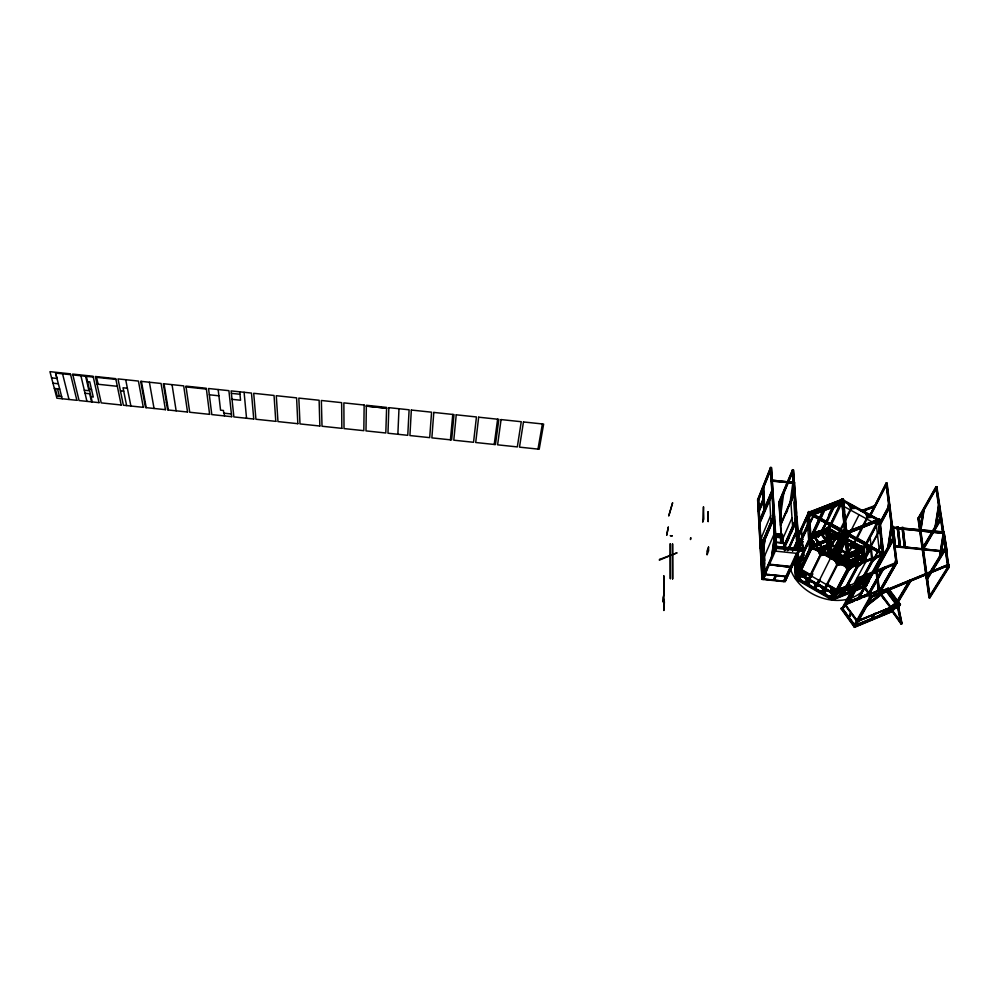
<?xml version="1.0" encoding="UTF-8"?>
<svg xmlns="http://www.w3.org/2000/svg" width="999" height="999" viewBox="0 0 999 999"><rect width="100%" height="100%" fill="white"/><g stroke="black" fill="none" stroke-linecap="round" stroke-linejoin="round"><path stroke-width="1.5" d="M397.864 434.278L398.988 408.728M865.996 560.364L857.579 557.005L867.432 560.551M867.769 560.002L857.929 556.455L866.333 559.827M450.412 439.835L452.772 414.448M494.218 444.468L497.614 419.205M762.025 560.963L761.088 560.077L763.86 540.184L764.984 539.735L762.025 560.963L761.126 560.864L764.085 539.635L764.984 539.735M773.688 517.932L774.188 514.298L773.276 514.21L772.764 517.832L773.688 517.932L774.237 515.097L773.326 514.997M771.515 556.88L774.6 534.952L775.524 535.052L774.65 535.764L771.765 556.318M773.064 552.584L774.712 540.896M772.889 554.957L775.374 537.325M783.716 493.456L782.604 493.918L779.869 513.399L780.781 514.248L783.716 493.456L782.841 493.356L779.919 514.16L780.781 514.248M791.47 499.125L792.994 488.424M793.643 483.841L794.068 480.781L793.169 480.694L790.134 502.085L791.033 502.185M791.283 501.623L794.13 481.543L793.231 481.456L794.068 480.781M795.291 520.204L795.816 516.583M795.541 519.642L795.866 517.37L796.79 517.47M796.565 559.09L797.077 555.556L797.427 560.352L796.615 559.652L797.502 559.752M796.39 566.72L795.629 572.065L796.528 572.152L797.289 566.82L795.179 565.884L797.002 566.783M798.151 555.269L797.464 559.19L797.127 556.356L798.026 556.443M797.115 566.545L797.627 562.999L798.701 562.724M797.364 566.021L797.677 563.798M797.976 574.45L798.301 572.215M810.276 537.562L810.676 534.802L809.752 534.702L809.153 538.848L810.077 538.936M810.239 547.077L810.576 544.78L811.5 544.88M858.091 563.736L849.699 560.314L859.552 563.886M859.39 563.036L851.235 559.702L860.813 563.174M827.759 549.188L828.084 547.002L829.232 546.553L828.346 546.465L827.834 549.962L829.607 550.149M828.458 544.93L828.97 541.421L829.857 541.52M828.72 550.062L829.232 546.553M855.269 561.55L862.799 558.891L855.319 561.188M851.185 560.064L857.816 557.092L842.557 563.149L837.949 562.662M858.653 557.767L852.072 560.389L858.653 557.767L857.754 557.454M863.036 550.924L862.437 554.895L863.323 554.982L863.723 552.347M863.311 550.399L862.524 555.681L863.398 555.769L863.998 551.81M860.364 562.862L862.387 559.065C864.747 559.615 862.087 554.083 864.759 554.92M863.423 558.191L863.76 555.993M863.573 562.262L863.973 559.602L865.284 559.69L863.486 558.753M863.848 561.725L864.247 559.078L865.146 559.165M878.508 531.793L879.345 526.323L880.256 526.423M878.808 531.231L879.432 527.122L880.344 527.222M880.269 546.89L881.118 541.396M880.581 546.341L881.205 542.195L882.129 542.295L881.705 545.054M881.618 544.243L882.042 541.483M882.666 555.257L883.228 551.585L882.304 551.498M892.095 525.449L891.283 526.148L888.161 546.453L888.76 547.102L887.861 547.002L891.183 525.349L892.095 525.449L889.435 542.769M889.073 546.553L892.194 526.236L891.283 526.148M894.942 563.948L895.516 560.277M924.075 509.952L922.889 510.402L919.842 529.832L920.816 530.681L924.075 509.952L923.201 509.865L919.954 530.594L920.816 530.681M920.716 529.92L923.763 510.501L922.889 510.402M935.439 526.086L938.61 506.018L939.397 505.332L938.498 505.244L935.101 526.635L936.001 526.735M936.488 523.676L938.66 509.915M936.562 524.737L939.51 506.106L938.61 506.018M940.421 556.668L939.834 556.018L943.081 535.701L943.868 535.002L942.956 534.902L939.51 556.568L940.421 556.668L943.643 536.451M940.983 554.67L943.755 537.25M947.589 565.659L947.214 567.944L948.138 568.044L948.513 565.746M537.986 449.1L542.395 423.963M879.182 616.77L879.445 615.709L895.878 603.046L896.727 603.259L879.182 616.77L878.658 616.046L896.19 602.534L896.727 603.259M803.995 555.044L803.358 555.506M837.374 564.984L842.132 564.797L842.557 563.149L842.706 563.761C861.425 556.031 843.518 565.571 837.661 564.435L841.633 563.661L841.233 564.285M848.201 561.251L842.444 563.536L840.783 563.249L840.309 558.266M781.58 542.345L778.92 502.047L792.532 469.78L793.431 469.88L799.487 550.736L785.077 581.768L761.962 579.358L757.604 499.8L770.541 467.457L771.428 467.544L776.535 548.339L762.861 579.445L766.633 570.229M757.779 499.937L770.404 468.406L771.303 468.494L758.653 500.024L757.604 499.8M769.542 472.265L758.466 499.887L758.89 507.567M771.265 467.957L770.379 467.869L775.436 548.638L776.36 548.738L771.428 467.544M771.465 480.144L794.517 482.579L771.465 480.144L771.39 481.081L794.567 483.229L771.515 480.794M772.002 490.821L758.865 522.839L759.74 522.927L772.914 490.921L771.802 490.684L758.99 521.915L759.864 522.002L771.54 493.618M760.726 539.198L770.629 515.596M761.063 545.242L773.164 516.595L775.236 549.662M779.12 502.185L792.394 470.729L793.293 470.829L779.982 502.272L778.92 502.047M791.433 474.575L779.782 502.135L780.194 508.279M796.478 513.311L793.431 469.88M773.476 517.445L760.439 548.276L761.325 548.364L774.4 517.544L773.014 517.27M761.5 546.49L761.663 545.379M762.449 544.455L761.263 547.265L760.376 547.165L773.413 516.321L774.325 516.421M764.235 540.247L772.539 520.616M762.487 545.017L761.138 548.189L760.239 548.101L773.613 516.483L774.525 516.57L773.438 516.883M763.673 542.207L772.577 521.178M773.838 527.46L774.962 524.85M764.085 557.267L774.237 533.691M780.569 524.188L794.055 493.044L795.179 493.269L794.105 493.581M780.444 525.099L794.28 493.181M780.644 525.262L794.143 494.13L795.042 494.23M786.363 512.949L787.587 510.114M790.047 504.458L791.895 500.212M793.119 497.377L794.967 493.131M794.455 496.94L794.605 500.674M794.704 500.449L793.83 502.447L795.204 521.053M775.624 546.391L799.5 548.888L775.624 546.391L775.549 547.365L799.55 549.587L775.674 547.09M761.962 579.358L775.611 548.239L770.541 467.457M768.468 564.984L768.643 564.11L792.145 566.57L791.957 567.432L768.443 564.572L791.957 567.432M776.073 548.289L774.862 551.061L797.739 553.458L799.025 550.686M781.618 535.414L780.781 537.325L780.731 536.6L781.568 534.69L782.067 542.644M774.662 533.566L782.404 534.378L781.23 537.05L775.062 536.401M764.959 575.362L763.311 579.095L783.915 581.181L763.536 579.058M765.334 574.962L763.336 579.495L763.298 578.821M781.618 541.396L792.02 517.857M775.174 541.97L784.203 542.919L784.602 550.674M784.115 545.267L795.966 518.693L796.89 518.793M784.153 545.816L796.191 518.856L797.102 518.943L796.016 519.255M796.141 522.165L795.816 521.153L784.64 546.166L784.927 550.299M795.679 522.127L785.301 546.378M784.29 546.141L785.014 546.615L784.128 546.528L796.053 519.817L796.965 519.917L795.092 524.1M786.962 542.27L789.46 536.688M791.033 533.566L793.843 526.898M787.349 550.636L796.328 530.781L797.002 530.993L795.554 534.415M787.799 550.287L796.54 530.944L795.816 521.153M787.811 550.474L797.015 531.181M788.086 550.524L796.415 532.105C796.59 534.09 798.688 553.096 796.565 531.131M790.409 545.566L791.695 542.732M807.766 513.061L842.844 532.517L807.766 513.061L808.753 511.463L843.631 531.293L809.927 512.612M798.014 535.264L808.428 512.699L811.25 547.44M797.714 537.2L808.99 512.475M797.527 538.386L809.115 512.986L842.394 500.349L878.895 520.329L882.666 552.335M797.689 538.661L808.978 513.948L808.066 513.848L797.427 537.187L798.376 537.15M808.303 513.998L809.078 514.123M792.557 550.724L797.065 540.846M792.594 551.298L797.751 539.735M793.218 550.299L797.602 540.709L798.538 540.796L796.702 516.333M799.312 542.532L808.728 522.077L809.652 522.165L799.575 543.993M798.725 544.455L808.778 522.639L809.702 522.727M799.849 542.195L801.772 538.036L801.161 530.069M798.413 547.202L814.597 513.236M814.222 513.049L815.147 511.026M798.825 546.603L801.223 541.396M798.875 547.265L802.472 539.472M809.415 524.2L814.572 513.024L834.14 505.581L821.977 530.756L813.623 533.99L824.812 510.239L833.341 506.98M814.784 512.824L815.721 510.814M809.789 524.063L814.822 513.149M783.678 581.218L796.515 553.321M785.801 577.097L783.703 581.618L785.714 577.684M797.951 552.647L797.714 552.235M784.315 580.731L785.251 581.393L799.262 550.561L798.338 550.461M795.891 560.564L796.815 561.213L798.164 558.329L797.277 558.229L795.928 561.113L797.227 557.667L802.147 558.041M797.402 557.205L802.085 557.292M797.627 557.567L801.972 558.416M798.351 558.041L798.563 557.392L801.248 558.916M796.078 568.756L810.876 537.237L809.952 537.15L795.354 568.281L796.253 568.381M811.975 533.766L812.337 534.278L823.501 509.19M796.116 569.318L810.926 537.812L810.002 537.712L795.391 568.856L796.29 568.943M798.338 565.247L803.233 554.845M824.637 509.428L813.074 533.99L812.711 533.491M798.376 565.646L803.283 555.207M812.562 536.101L811.188 539.023L813.124 535.889M812.649 535.751L810.189 536.388M797.976 567.832L799.05 567.544L797.152 567.107L798.875 567.919L798.676 565.222M800.973 561.475L802.784 557.617M803.508 556.393L798.064 567.932L797.627 562.999M813.386 535.476L819.967 532.929M798.276 566.296L799.212 566.121L798.401 566.033L797.527 554.245M812.699 536.788L814.422 535.389L813.923 534.702C816.745 533.079 814.16 537.012 812.437 537.325L811.95 536.65M798.376 573.301L798.376 570.404M805.294 572.477L798.276 575.249L797.277 573.838L803.071 571.241M798.9 570.429L800.299 567.469L800.024 563.773M810.439 546.053L843.131 533.016L843.98 534.827L811.475 547.489L810.439 546.053L843.131 533.016M796.178 576.773L798.588 577.434L798.189 578.046L796.178 576.773L797.702 573.526L798.613 573.626M797.889 573.151L798.788 573.251L798.863 575.149L799.437 574.163L797.889 573.151L810.676 546.141L811.613 546.241M796.215 577.335L797.702 573.526M799.425 571.903L803.92 562.449M809.59 511.925L842.307 499.5L879.757 519.992L883.828 554.408L849.175 568.244L810.951 546.778L808.166 512.462L809.115 512.986L811.85 546.428L796.765 578.171L795.891 578.521L794.592 560.726L799.25 561.213M796.74 578.483C794.292 577.922 797.177 577.697 807.929 574.05M798.276 575.249L805.481 572.102M811.475 547.489L844.18 534.428M818.343 533.066L814.197 536.438L814.684 537.112L818.83 533.741L818.343 533.066L817.794 534.078L819.18 534.715L817.482 533.016L817.981 533.703M797.077 576.86L797.314 578.384L812.287 547.177M797.726 577.784L799.262 574.537M799.437 574.163L811.65 548.526M799.587 574.725L835.414 595.079L849.987 568.231M819.342 533.616L818.119 536.95L817.619 536.276L819.655 531.868L828.683 544.18L828.558 545.729L829.969 545.167M798.189 578.046L799.949 574.575M818.119 536.95L819.867 533.279L819.38 532.604M828.695 515.047L831.305 509.577M818.668 536.738L820.416 533.066M820.691 532.642L827.921 529.857M821.665 530.544L823.226 527.272M828.408 516.271L833.628 505.344M821.89 530.594L833.641 505.993M815.409 544.979L817.719 541.408M833.853 505.032L834.365 505.719L820.404 534.902L819.904 534.228M834.552 505.307L835.002 502.609M822.177 531.206L822.489 532.267L819.729 534.502L819.242 533.828L821.253 533.116M834.365 505.719L833.728 507.055L840.384 504.52L876.71 524.45M816.308 544.393L818.094 541.92M820.953 534.69L834.927 505.494M835.114 505.094L835.564 502.397M798.476 574.575L802.709 576.51M802.934 576.273L802.534 576.885M844.542 530.944L841.608 499.001L843.418 499.188L846.578 530.731L844.542 530.944L846.852 530.606L849.55 534.203M810.339 511.975L842.507 499.1L845.454 531.043M817.919 550.761L819.168 548.201L819.667 548.888L818.418 551.448L818.805 550.836M828.733 531.143L827.759 533.166L826.123 532.38L826.623 533.041L828.034 530.119M811.3 535.089L828.87 528.309L842.307 499.5M818.481 550.549L819.53 548.364L818.98 551.236M826.623 533.041L828.583 529.92L825.349 531.156L825.037 530.107M844.417 511.613L843.418 499.188M829.47 528.646L843.206 500.499M807.929 581.755C809.365 583.241 812.612 579.62 810.913 581.655L805.706 578.683C806.618 576.223 805.107 580.906 807.317 581.406M829.794 528.821L839.622 534.765M821.166 547.427L815.209 549.438M821.153 548.513L819.667 550.661L821.066 547.764L821.565 548.451L820.167 551.348L822.127 548.239M821.902 547.14L829.42 543.893L820.379 531.593L825.611 539.348M821.665 548.114L816.295 549.9M822.402 547.827L829.307 545.129M818.98 548.588L823.9 546.353L824.4 547.04L822.614 550.699L822.115 550.012M806.255 583.591L821.503 552.347L806.031 583.841L806.43 583.216M829.757 530.569L832.292 531.493M832.479 531.293L832.105 531.868M807.841 582.13L812.911 573.888M809.302 579.42L816.595 583.566M827.996 543.881L828.745 545.342M828.72 544.393L827.547 546.79L828.433 546.878M828.546 545.404L827.597 547.34L828.483 547.427M829.07 544.992L827.647 547.889L828.533 547.976M829.42 543.893L817.482 548.863M837.774 535.027L835.214 533.603C836.101 531.193 834.652 535.776 836.762 536.288M835.002 546.69L831.193 544.08L835.189 546.316M832.192 544.318L831.618 545.292L838.735 534.278L852.459 506.381M837.562 534.415L829.869 529.657L837.961 534.64M837.936 533.841L836.4 536.201M836.625 538.274L835.651 538.523L837.849 534.278M838.261 533.454L852.234 505.444M813.985 582.929L815.409 586.026M836.25 538.861L837.462 536.413M837.624 536.276L839.435 538.436M819.979 580.781L814.734 588.998L814.098 588.174M816.383 583.816L818.843 580.019M829.62 556.893L842.519 531.393M841.533 533.778L843.743 530.282L846.653 531.006M842.794 530.968L847.689 531.068M829.757 558.541L841.895 534.265M816.108 584.615L816.508 584.003L814.697 587.462L815.309 587.812L816.732 584.964M817.02 584.652L819.655 580.481M819.305 580.519L830.981 557.167M833.016 552.922L840.434 538.099M830.943 557.879L842.419 534.977L843.506 535.464L832.017 558.366M820.341 579.745L819.267 581.893L818.456 581.43M844.617 531.83L846.478 532.03L844.617 531.83L843.818 533.054L844.804 534.652L846.665 534.84L847.539 533.454M831.455 558.578L845.154 531.406M832.467 557.929L843.306 536.338M832.517 558.491L846.078 531.505M840.509 558.678L832.941 558.166L833.016 557.217M843.356 537.637L844.005 538.486M844.804 534.652L846.74 534.677M847.252 536.962L844.143 536.638L844.267 535.476L841.658 532.629L843.805 536.176L847.989 536.625L849.35 534.602M844.979 535.389L847.027 535.177L850.112 568.344L848.238 568.144L844.979 535.389L847.027 535.177M847.464 530.494L849.774 533.853L847.464 530.494L843.293 530.057L841.458 533.029M833.915 558.241L844.717 536.126L833.865 557.679L838.96 549.712M879.432 518.906L847.377 531.693L879.432 518.906L880.494 520.292L848.426 533.104L880.494 520.292M835.039 556.455L844.567 537.562M845.928 534.865L847.851 531.955M837.062 552.847L838.523 549.949M842.244 542.957L844.967 537.574M845.903 535.476L849.375 567.857M834.914 557.579L837.637 552.185M834.14 559.677L845.691 536.8M846.453 535.576L847.814 532.879L847.289 532.167M834.989 559.215L844.517 540.359M835.039 559.777L845.941 538.236M834.702 560.539L844.929 540.322M845.104 535.976L847.177 536.201L848.725 533.603L884.215 553.783M835.251 560.314L845.616 539.935M848.725 533.603L846.727 531.755M846.702 538.698L864.247 547.964L865.584 560.177M822.127 587.562L823.538 590.646M847.052 538.411L859.053 514.76M835.701 561.213L849.075 535.027M848.301 540.871L848.875 539.91L848.301 540.871L847.452 540.397L848.675 540.284M824.337 588.823L826.91 584.74M838.236 562.337L840.446 558.004L840.921 563.873L840.783 563.249M838.96 561.376L840.346 558.666M838.511 562.762L838.91 562.137L822.839 593.431L825.349 588.923M825.561 588.673L833.678 593.294M839.048 562.425L841.258 558.079L832.192 557.13M839.085 562.812L841.17 558.753L832.067 557.405L841.121 558.354M851.335 542.07L852.671 545.142M827.384 590.559L824.15 591.008M846.165 554.233L846.74 553.259L846.165 554.233L847.726 555.094L847.302 554.37M847.027 553.409L854.083 542.32L868.293 515.047M846.977 554.195L840.871 550.299M846.278 556.368L847.564 557.217L844.754 559.452L843.743 558.079L846.553 555.844M853.508 543.281L846.515 538.911L846.89 538.324M846.777 557.055L844.255 558.766M855.069 546.565L853.908 544.542L852.135 547.702L851.523 547.365L853.795 543.131L852.946 544.605L852.372 542.345M852.135 547.702L854.02 544.055M854.307 543.731L862.274 548.151M854.694 543.144L868.918 515.384M846.827 558.628L847.826 556.705M848.85 555.244L865.184 556.555L879.719 529.532M869.942 515.022L870.803 515.109L886.937 484.053L886.038 483.953L869.767 515.584L886.188 483.004L887.075 483.104L897.015 562.774L880.431 591.733M848.75 556.618L849.125 555.606L865.271 557.305M887.075 483.104L870.554 514.96L869.692 514.872M834.627 593.831L834.515 595.104L830.594 592.382M856.493 544.942L853.283 545.479M856.667 544.73L856.293 545.317L851.136 542.457L851.71 541.483L855.381 544.018M847.564 564.822L846.665 564.722L847.789 562.562M849.2 561.013L848.501 560.539M848.513 563.036L847.077 566.47L848.688 562.649M832.429 596.353L833.815 593.856M847.589 567.32L848.725 565.159M833.091 595.242L832.691 595.866L831.093 593.156M862.387 583.466L866.408 585.876L832.729 599.55L832.017 598.189L848.238 567.37L833.89 594.63L834.502 594.979M834.09 594.38L832.017 598.189M832.204 598.726C837.062 599.662 828.97 599.974 831.805 594.255M835.351 589.373C837.774 600.536 831.543 595.379 833.391 587.699M848.238 568.144L845.179 534.989M859.44 547.065L859.814 546.478M850.286 567.17L882.841 553.858L849.075 567.332L832.642 598.538L832.342 596.678M834.952 594.929L833.466 597.752L834.115 598.413L833.029 597.926M833.116 598.813L832.729 599.55L795.891 578.521L807.429 573.351M835.276 594.505L833.591 597.689L833.516 596.803M833.69 595.004L835.464 594.13L838.261 588.811M846.653 572.827L849.45 567.494M833.541 598.638L849.412 568.456L848.875 567.732L810.726 546.728L797.926 573.726L798.238 571.416L799.15 571.515M856.23 555.619L861.001 546.54L862.249 558.016M834.115 598.413L835.788 595.217L797.751 574.1M856.293 556.281L861.063 546.94M860.851 547.777L856.905 556.068L860.913 548.451M851.872 566.845L854.507 561.85M838.273 593.581L837.949 592.494L838.273 593.581L835.763 594.592M852.659 566.545L854.982 562.025M863.898 549.15L863.011 549.05C863.561 552.897 865.384 552.759 860.876 551.598L862.399 548.713M860.876 551.598L862.312 549.013L861.65 550.137M861.987 550.973L863.011 549.05M878.059 520.392L863.648 547.627L864.622 547.365L864.247 547.964L878.895 520.329M863.448 550.661L862.424 552.584L861.538 552.497L863.074 549.6L863.96 549.7M863.298 549.525L864.098 556.843M864.385 547.327L837.249 557.742M829.62 533.891L862.125 551.985L862.249 555.357M864.31 548.513L878.745 521.291M855.344 566.283L856.493 564.123M842.919 590.484L836.925 592.619M841.995 594.867L840.921 594.38L842.806 590.809L843.331 591.533M842.744 591.77L840.921 594.38M840.534 561.426L863.673 551.96L837.849 562.187M843.668 590.184L850.349 587.474M842.07 593.906L857.916 564.123L858.453 564.847L842.145 595.441L841.633 594.717M879.52 523.264L888.76 505.881L889.659 505.981L887.524 509.989M880.294 522.477L889.048 506.031L889.947 506.118L888.835 506.431M842.194 594.492L857.779 565.222M879.644 524.35L888.898 506.98L889.797 507.08L879.819 525.786M879.682 524.7L886.101 512.662M879.757 525.237L888.311 509.203M842.706 595.204L859.028 564.622L858.491 563.886M860.301 562.487L862.324 558.703L863.198 558.691L861.912 546.89L846.303 538.486M861.15 562.512L863.898 557.305L864.797 557.405M861.2 562.887L863.96 557.867L864.847 557.954M864.172 557.579L864.597 556.88L865.072 561.313M851.136 567.17L854.12 561.713L851.473 566.645M869.692 547.215L864.859 556.243L865.359 560.352M864.984 556.93L870.454 546.603M870.891 545.891L856.93 546.803L870.891 545.891L870.966 546.565M848.139 588.661L850.012 589.909L848.139 588.661L848.925 588.336M861.962 560.926L862.911 561.575L879.782 530.107M864.098 559.378L863.198 559.278L864.385 559.59M864.659 559.39L870.466 548.563M863.049 560.651L863.998 561.301L870.541 549.125M851.585 567.382L854.282 562.362M850.299 588.523L848.725 590.634L849.774 588.673L850.574 589.685L853.433 587.437L853.121 586.351L853.633 587.062M851.098 587.175L857.966 584.103L836.725 592.981M851.623 587.887L850.012 585.027M854.045 583.603L866.583 560.352M908.328 582.167L891.258 610.801L891.795 611.525L910.251 580.407L910.813 581.143L892.681 611.425L854.457 627.335L840.996 608.578L844.08 607.03M846.977 587.075L850.536 591.97L849.6 592.632L846.927 588.96M857.754 579.258L858.74 578.546L871.503 596.565L870.728 596.89L857.429 578.121L895.978 562.599L896.528 563.324L879.957 592.27M845.067 604.395L857.741 621.203L899.137 604.008L894.954 606.018M844.942 604.932L842.544 609.365L843.218 609.09M844.417 606.868L845.616 604.657M856.892 586.201L855.556 585.651L856.268 586.001M846.94 603.758L861.613 576.748L862.162 577.472L847.464 604.482M847.502 603.521L855.581 588.661M857.055 585.963L862.199 576.51L862.736 577.247M861.038 579.333L849.075 602.172L868.743 594.143L882.342 569.905L871.927 573.938M861.962 577.647L872.214 573.988L861.75 578.034L872.002 574.375L863.173 577.459M848.763 602.897L873.138 558.041L873.688 558.766L856.955 589.422L856.43 588.711M863.536 576.485L873.713 557.817L874.25 558.541L865.521 574.537M874.175 558.079L881.493 544.655L882.417 544.742M893.118 527.297L944.055 532.242L947.189 551.535L946.19 551.723L943.243 532.155L944.23 531.967L891.583 527.147L891.67 527.897L943.93 533.391L891.67 527.897M857.504 589.198L864.06 577.197M874.974 557.305L881.568 545.229M892.107 526.773L893.243 526.473L895.466 546.403L893.243 526.473M861.038 584.065L858.928 585.938M863.211 582.554L863.735 583.266L863.211 582.554L866.483 581.231M865.833 581.206L859.927 583.304M866.782 581.743L859.227 584.515M867.544 580.519L867.457 577.497M881.318 555.819L858.216 597.689L858.84 598.189L883.491 553.771M897.227 526.898L899.487 546.815L897.227 526.898L898.138 526.985L900.411 546.915L898.138 526.985M858.478 598.051L881.892 555.594M859.028 598.114L870.479 576.535M865.309 584.827L866.383 585.314L883.553 554.358L882.629 554.258L883.178 554.982M866.982 584.89L866.233 586.113L862.187 583.841M868.968 581.318L865.109 578.658M876.885 578.321L875.861 569.343L893.056 538.311M879.083 564.56L876.897 568.506L876.011 568.406L892.769 538.136L893.68 538.236L885.651 552.709M880.544 561.925L884.19 555.344M879.145 590.397L876.747 569.43L892.294 541.433M902.109 527.41L904.42 547.34L902.109 527.41L903.034 527.509L905.344 547.44L903.034 527.509M947.189 551.535L946.777 552.197L894.005 546.653L893.905 545.891L946.665 551.436M894.005 546.653L894.13 545.504M894.542 546.303L892.332 526.373M868.193 594.018L882.629 568.281L883.178 569.005L868.718 594.742M882.067 569.542L868.381 594.005L881.555 570.529M869.517 592.444L883.203 568.044L883.753 568.768L869.28 594.505M871.153 596.116L853.933 626.598L854.894 625.923M863.873 609.777L855.244 625.099L887.886 612.025L855.456 625.524M868.131 603.408L883.815 591.233L884.365 591.97L867.469 605.094L866.932 604.345L867.169 605.631L885.189 591.633L884.639 590.896L869.03 603.021M868.468 601.673L871.528 596.266L872.077 597.015L855.231 626.735L842.469 608.628L841.707 608.928M855.644 624.587L860.176 616.583M861.687 613.91L869.23 600.574M854.457 627.335L871.715 596.865L948.963 565.209L948.401 564.497L870.316 596.328L853.745 625.686L854.495 625.374M917.981 518.369L935.988 486.675L936.887 486.763L949.05 567.32L929.882 597.764L928.983 597.677L917.981 518.369L919.142 518.618L936.737 487.712L935.838 487.612L918.281 518.518M936.887 486.763L918.855 518.469L919.917 526.148M877.946 590.946L890.534 607.941M870.803 593.868L878.583 590.347L891.183 607.342L888.298 612.187L856.168 625.049M878.87 591.783L895.179 563.211L895.728 563.936M879.47 591.058L895.778 562.474L896.715 562.574L879.407 592.494M879.432 591.558L896.078 562.674L886.188 483.004M896.303 602.859L887 590.384L896.415 603.783L879.982 616.445L879.445 615.709M886.063 591.046L898.138 607.267L899.674 604.732L887.549 588.473L888.286 588.174L900.411 604.42L898.875 606.967L887.886 611.538M873.476 614.522C865.371 628.883 881.705 603.009 871.852 618.206M922.389 548.164L940.371 517.682L941.27 517.782M922.539 549.263L940.534 518.793L941.445 518.893L923.413 549.35M927.035 577.31L923.126 549.175L940.571 519.667M889.972 607.679L887.636 612.462L890.633 607.392L857.504 621.64M887.624 611.975L889.784 608.329M890.246 607.554L857.467 620.816M893.955 606.98L891.595 610.938L892.132 611.65L910.464 580.981L909.914 580.244L910.239 581.368M895.529 604.345L908.903 581.942M892.169 611.376L901.086 624.075L901.822 623.763L897.851 602.797L896.79 603.621L900.711 622.926L902.035 623.388L901.086 624.075M897.601 606.555L895.179 607.292M897.951 606.368L899.05 604.557M926.348 578.696L945.216 547.939L946.14 548.026L944.979 548.326M927.459 578.421L943.493 552.335M944.38 551.598L927.547 578.983L926.647 578.896L945.066 548.901L945.978 549M884.427 553.396L883.441 555.032L847.726 535.227L883.615 554.807L881.667 538.349M869.167 580.943L868.206 582.542L864.147 580.257M870.941 596.503L948.401 564.497M857.429 578.121L871.49 597.252L948.963 565.209M928.983 597.677L948.126 567.232L935.988 486.675M948.713 567.132L930.032 596.828L929.132 596.728L947.789 567.032L949.05 567.32M857.554 557.33L857.929 556.455M876.96 518.981L877.559 521.328L877.934 520.729M858.466 549.15L858.091 549.737L862.649 549.512M860.501 546.853L860.976 547.927M829.595 596.44L829.207 597.065L832.654 596.99L833.316 595.854L828.333 596.565L832.929 596.465M832.354 593.031L832.966 595.342M848.476 568.356L883.615 554.807M876.073 518.506L877.259 521.89M823.288 590.983L823.688 590.359L818.743 591.096L823.426 590.884L819.605 591.583L820.004 590.971M827.16 584.977L827.559 584.353L836.638 589.51L836.051 590.509L826.96 585.352L827.359 584.727L836.438 589.885M824.824 589.86L823.638 591.858L825.461 594.917L824.038 591.233M825.162 589.298L828.333 584.34M848.588 552.672L854.882 542.757M871.965 516.246L868.031 517.095M855.818 544.255L853.558 544.942M837.874 562.4L838.286 561.775L822.227 593.081L823.438 592.557M849.912 544.393L849.537 544.979L852.934 544.792M823.201 587.812L823.813 590.134M834.677 559.752L836.737 564.635M865.146 512.512L867.12 517.32M818.568 585.177L816.283 585.839M819.63 585.302L819.043 586.288L816.021 586.363L816.683 585.227M841.595 551.186L841.982 550.599L839.747 554.832L840.134 554.233M866.021 512.999L867.407 516.758M819.442 585.664L819.043 586.288L813.798 583.304L814.385 582.317L815.808 585.402M841.795 550.973L841.408 551.573L836.25 548.688M815.072 583.179L815.671 585.489L816.071 584.877M833.228 557.854L840.833 546.091M847.664 535.901L848.451 534.677L835.476 560.277L864.347 548.813L835.201 560.639M813.91 588.536L819.168 580.319M834.227 557.929L836.762 554.008M849.849 533.691L847.989 536.625L847.177 536.201M817.831 583.391L820.279 579.595M815.309 587.812L815.097 586.85M843.668 544.18L845.316 541.633M808.616 580.344L811.488 575.973M831.992 544.53L838.923 533.903M808.591 580.606L807.667 582.067L810.102 586.163L808.066 581.455M842.357 532.954L843.83 530.894M821.028 554.944L820.629 555.569L825.711 554.72L820.903 555.007L823.651 554.27M803.833 581.743L803.433 582.355L806.805 582.255M834.053 535.564L833.678 536.151L835.901 536.013M808.079 579.57L810.676 575.511M831.006 544.455L835.052 538.174M807.055 581.73L807.716 580.794L806.106 578.071M837.674 534.827L832.829 535.676L836.188 534.915M821.715 553.321L822.127 552.697L806.643 584.178L806.655 582.979M797.314 578.384L798.301 576.56L800.137 579.632L799.724 580.244L797.901 577.172M802.247 575.874L799.125 576.061M830.419 533.541L830.044 534.128L828.283 531.093M813.773 548.001L811.425 548.726L811.837 548.114M814.66 548.501L811.163 549.288L811.575 548.663M844.892 537.212L828.87 528.309L829.257 527.734L829.282 529.02L812.499 534.94M796.977 568.843L803.458 555.294C802.022 553.683 803.696 556.83 803.358 554.57L801.46 529.77M802.884 539.273L801.91 539.298L803.358 554.57M814.397 548.876L813.985 542.032L811.026 541.121M813.885 542.657L814.185 549.612M813.985 542.032L813.785 542.944L810.851 542.045M808.815 514.697L811.663 512.35M834.103 507.217L837.312 504.582M838.111 504.283L833.828 507.779L833.316 507.105M817.045 534.453L814.972 536.138L815.459 536.813L818.581 534.278M829.57 525.961L825.399 529.345L824.899 528.671M826.173 529.045L829.307 526.498L828.808 525.824M825.873 530.594L822.764 533.116L823.251 533.791L826.373 531.268M827.147 530.968L824.025 533.491L823.538 532.817M845.541 559.14L847.289 557.742M848.888 556.356L851.697 554.12M858.715 564.672L860.951 562.912L861.488 563.636L858.141 566.283M859.54 564.348L861.762 562.587L862.299 563.311L857.841 566.833M874.724 558.279L876.96 556.518L877.497 557.242L873.039 560.764L872.227 559.715M834.265 595.367L836.175 593.868M836.837 594.155L835.052 595.566L834.54 594.842M834.777 596.091L837.637 593.831L836.325 593.443M843.431 592.17L845.216 590.771L844.692 590.047M844.105 591.945L846.003 590.446L845.691 589.36M843.256 593.344L838.96 596.728L838.436 596.016L842.744 592.632L845.092 594.243L843.031 592.919M850.861 589.16L852.646 587.749L852.122 587.037M856.505 587.462L853.271 589.997L853.783 590.709L858.091 587.325L857.579 586.625M858.253 586.163L860.052 584.752L859.527 584.053M855.656 589.547L857.816 587.849M865.983 583.616L862.749 586.151L863.261 586.863L865.421 585.177M897.851 602.797L896.79 603.621L897.539 603.321L902.035 623.388M857.217 621.253L887.374 608.753M889.672 608.878L900.411 604.42M889.46 609.24L900.186 604.782L888.998 589.797M889.909 609.477L892.544 608.379M891.008 609.29L888.373 610.389L888.91 611.113M893.643 608.191L896.278 607.105M888.386 611.051L899.088 606.605L898.688 606.068M854.133 626.236L891.82 610.576L901.298 623.713L897.102 603.109M858.116 624.862L872.065 619.055M874.862 617.894L880.444 615.571M883.228 614.41L892.157 610.701L901.822 623.763M850.211 601.248L858.578 597.827M858.765 597.752L868.481 593.781M868.943 593.768L849.013 601.448L859.04 597.814M878.583 590.347L844.904 604.108L857.354 621.378M846.49 603.808L867.944 595.042M845.579 604.333L878.471 590.884L873.938 593.081M849.625 603.021L853.92 601.261M856.78 600.099L861.063 598.339M863.923 597.177L868.218 595.416M879.644 591.708L888.286 588.174M879.432 592.07L886.013 589.385M840.996 608.578L843.88 607.392M887 590.384L886.275 590.684L898.351 606.905M842.944 608.716L841.52 609.29L857.966 578.858L896.528 563.324M886.662 591.208L887.399 590.909M881.543 593.543L886.8 591.383L881.33 593.906M868.68 593.418L859.227 597.739M862.174 582.692L866.682 580.856M849.337 588.174L852.921 586.725M835.776 594.005L858.491 584.815L856.78 582.492M835.576 594.38L856.955 585.726M857.467 585.514L868.543 581.493L867.582 580.819M848.651 589.373L853.433 587.437M856.068 586.363L856.867 586.051M857.267 585.889L860.838 584.44L860.314 583.728M863.735 583.266L867.432 581.768M867.806 581.955L867.781 580.456L868.68 580.544L867.294 581.243L868.156 582.105L867.082 581.618M834.265 597.714L865.658 584.977M836.925 596.915L841.208 595.179M844.055 594.018L864.035 585.913M834.327 598.613L866.608 585.501L858.528 580.943M857.217 578.521L896.79 563.161L886.862 483.516L885.976 483.416L896.303 563.711L859.19 578.671M882.342 569.905L872.139 573.551M858.153 580.956L857.379 581.268L860.476 581.58L857.666 580.719L859.902 580.794L859.128 581.106M839.01 589.447L845.916 586.663L846.44 587.375L838.149 590.734L837.624 590.009M869.58 577.11L861.4 580.407L861.925 581.118L868.743 578.371M859.352 581.455L836.912 590.521L801.198 570.229L801.61 569.617L810.589 574.712L810.002 575.711L801.023 570.604M862.012 580.382L869.979 577.172M863.198 587.687L832.304 600.137L795.554 579.045L794.292 560.664M849.649 560.676L850.474 560.002L860.326 563.573M844.542 565.471L853.783 561.788L844.43 565.859M844.779 566.058L854.682 562.112L846.091 565.884M797.277 573.838L801.485 572.177M837.062 558.116L847.127 554.145M849.899 553.046L860.064 549.025M803.571 571.952L797.776 574.537L804.794 571.765M836.313 559.003L865.097 547.627M836.126 559.378L844.754 555.968M856.268 551.423L860.576 549.712M801.335 574.862L805.531 573.201M836.837 560.801L845.441 557.405M848.313 556.268L861.213 551.161M802.559 574.675L805.356 573.576M836.65 561.176L845.254 557.779M850.986 555.506L861.013 551.535M837.349 561.5L845.029 558.453M848.813 556.955L861.725 551.848M796.066 578.146L796.94 577.809L832.841 598.289L832.916 599.188L796.066 578.146L794.742 559.727M800.261 576.485L807.254 573.713M848.626 557.33L852.921 555.631M796.565 578.858L809.153 573.863M821.153 550.387L828.271 547.602M820.978 550.761L828.084 547.976M820.241 551.623L828.346 548.451M821.403 551.473L828.171 548.826L830.881 550.349M810.951 546.778L811.85 546.428M819.43 543.468L829.32 539.622M832.155 538.523L843.656 533.728L810.763 547.165L848.963 568.631M852.247 530.706L847.901 532.392L879.969 519.592L881.305 535.352M855.144 529.57L865.271 525.636M868.168 524.5L872.514 522.814M876.86 521.128L879.757 519.992M811.663 546.815L810.763 547.165L808.353 512.05L843.231 531.905L837.836 528.908M843.506 535.776L848.288 536.251M848.713 533.741L849.475 533.441M843.306 536.176L844.068 535.876L844.143 536.638M817.494 549.737L830.157 544.792M819.48 549.275L824.212 547.427L823.713 546.74M812.337 533.628L819.505 530.806M810.801 534.415L821.765 530.194L822.352 530.831M823.763 529.42L827.834 527.847L828.321 528.521L841.645 500.961L841.121 500.287M812.337 534.278L822.264 530.444C822.214 529.957 822.764 535.139 817.794 534.078L817.307 533.404L819.929 532.392M822.14 530.706L811.55 534.79L822.701 511.038L814.123 514.31M828.508 528.146L823.076 530.232L822.589 529.557M810.664 536.525L828.758 529.532M819.38 533.528L821.44 532.729M813.835 536.575L825.386 532.105M812.212 537.512L819.43 534.715M822.314 533.603L825.199 532.479M800.174 542.719L802.984 541.633M810.027 538.911L826.91 532.38M799.999 543.106L802.809 542.007M811.25 538.748L826.722 532.767M812 538.124L824.999 533.141M810.376 512.837L842.194 500.749M840.659 502.984L808.591 515.184L808.079 514.497M808.403 515.584L840.471 503.384L839.959 502.709M813.96 514.373L833.503 506.93M808.578 516.62L813.985 514.572M809.115 512.986L842.407 500.362M860.688 510.901L874.4 505.781L874.475 506.493L862.137 511.088M861.65 510.976L874.475 506.493M863.111 511.163L874.187 507.042L874.113 506.331M803.109 554.882L803.795 554.72M851.61 508.091L855.107 507.817M851.335 508.666L855.981 508.304M867.744 517.657L872.464 517.332M869.704 546.378L856.992 547.477L869.417 546.665M870.279 546.615L871.116 546.291L870.266 546.341L871.64 558.816M837.624 536.088L839.485 535.976M837.362 536.625L840.334 536.451M852.072 543.756L848.688 544.505L853.208 544.255M860.089 550.149L862.362 550.037M807.467 581.106L802.572 581.868L807.204 581.643M808.328 581.143L811.313 581.043M808.191 581.231L810.052 581.168M824.425 590.484L827.771 589.934L827.197 590.933L821.94 587.936L822.527 586.95L823.938 590.034M765.034 574.063L769.892 574.575M772.677 574.862L780.331 575.661M786.325 576.373L787.237 576.473M783.878 580.581L785.214 580.819M834.065 595.167L835.888 595.354M89.298 389.21L91.508 389.448M84.303 390.209L88.961 390.709L85.614 376.273M54.346 388.461L59.69 389.036M85.027 393.269L89.673 393.756L91.546 401.86M166.408 402.547L167.133 402.622M793.256 470.292L792.357 470.192L798.376 551.036L799.312 551.136L798.738 543.568M91.021 396.703L93.257 397.078L89.773 381.855L87.537 381.618M231.393 413.961L223.751 413.149L223.451 410.477L220.567 410.177L218.157 389.535M61.613 396.503L57.218 396.041L55.27 388.561M886.438 485.002L885.551 484.902L887.087 485.314L886.2 485.214M763.411 488.149L762.537 488.049L763.81 510.152L764.697 510.239M771.84 491.233L772.739 491.333M889.41 503.908L888.511 503.808L887.961 507.392L888.86 507.492M772.776 491.87L771.877 491.783L759.053 522.989L759.927 523.076L772.851 493.169L771.478 492.744M841.408 499.413L843.218 499.6M782.604 493.918L783.478 494.006M940.446 518.244L941.595 517.944L940.683 517.844L922.239 549.088L923.126 549.175M808.016 513.299L808.94 513.386M878.858 522.889L877.946 522.802L878.995 523.414M809.39 518.968L808.478 518.868L807.679 524.35L808.903 524.45M809.452 519.767L808.541 519.667L807.941 523.788L808.865 523.876M943.081 535.701L943.993 535.801M796.103 521.603L796.365 531.343L796.777 530.831M808.641 525.012L807.729 524.912L809.952 525.949L809.04 525.849M808.978 525.049L809.889 525.149L807.991 524.35M881.081 533.416L878.571 532.355M759.015 522.452L759.889 522.539M893.306 540.309L892.394 540.209L894.093 541.52M893.069 540.621L893.993 540.721M892.994 540.859L892.082 540.771L893.168 541.433M848.064 536.463L843.88 536.026L841.508 532.817M945.803 547.852L944.892 547.752L926.498 577.772L927.384 577.859M810.614 533.99L809.689 533.891L808.89 539.41L810.127 539.51M893.905 545.891L945.104 551.273M894.23 546.266L947.015 551.81L944.055 532.242M774.5 533.953L782.229 534.765L782.791 543.119M774.712 534.29L782.454 535.114L781.28 537.774L775.099 537.125M797.664 536.675L798.551 536.763M774.55 534.677L782.279 535.489M774.65 535.764L781.393 536.663M810.201 540.172L811.126 540.259L809.202 539.41M829.045 542.207L829.932 542.295M775.274 536.75L781.443 537.387M797.564 540.134L798.488 540.222M939.834 556.018L940.746 556.118M798.101 541.733L797.177 541.633L797.702 542.057M828.246 544.805L827.359 544.717L829.445 546.69M797.851 542.295L796.927 542.195L797.764 542.869M828.308 545.579L827.434 545.491L828.87 545.991M811.438 544.068L810.501 543.968L809.977 547.639L810.901 547.739M830.269 546.003L831.156 546.091L830.594 545.691M828.558 546.041L829.445 546.128M830.331 546.778L831.23 546.878L830.331 546.228M882.404 552.31L883.328 552.41M763.86 540.184L764.759 540.272L761.975 560.164L761.088 560.077M863.211 550.911L864.098 550.998L863.486 550.586M863.198 551.123L862.312 551.023L864.185 551.785L862.599 550.499M774.974 542.432L784.227 543.306L783.566 543.718L784.165 549.25M868.543 552.16L867.644 552.072L866.745 543.918M868.343 552.547L867.444 552.447L866.545 544.305M828.646 549.275L829.532 549.375M848.538 554.17L857.492 555.107L858.291 562.737M798.651 549.313L803.134 549.775M948.388 564.922L947.464 564.835L946.877 568.493L947.801 568.593M798.501 549.575L804.382 550.187M761.226 545.991L763.498 578.371L762.087 578.409L775.399 548.051L776.323 548.151M798.326 549.949L803.184 550.449M850.311 555.394L856.18 556.006M856.43 556.018L865.396 556.955M798.551 550.312L803.059 550.711M775.611 548.239L804.257 551.311M865.059 557.679L848.925 555.981L849.999 557.38L848.663 556.78M848.725 556.368L849.812 556.081L849.612 554.045M760.401 547.727L761.288 547.814M864.197 558.516L865.084 558.616M864.098 559.178L864.997 559.278L864.372 558.841M896.078 562.674L897.015 562.774M835.938 560.839L846.453 561.938M849.462 562.25L856.98 563.036M837.249 561.363L843.256 562M849.262 562.624L855.269 563.249M837.512 561.738L857.055 563.786M841.82 562.587L858.353 564.323M840.746 562.837L841.57 562.924M846.615 564.16L847.502 564.26M844.992 565.596L852.746 566.408M847.015 565.909L847.964 566.558M876.073 568.968L876.96 569.068M849.45 566.458L852.547 566.783M764.347 557.604L762.562 561.738M875.861 569.343L876.747 569.43M799.275 561.563L794.655 561.475L799.3 561.962M845.067 566.346L851.273 566.995M848.438 567.757L850.311 567.956M798.126 564.285L799.025 564.373M798.176 565.034L799.088 565.134M796.016 565.184L795.129 565.084L797.252 566.246M798.001 565.409L798.9 565.509L799.125 568.493M797.826 565.696L798.725 565.784M768.668 564.522L792.17 566.97M797.04 567.345L796.141 567.257L795.566 571.266L796.465 571.353M800.948 568.693L800.049 568.593L799.425 560.264L800.324 560.364L800.848 567.307M870.279 575.936L871.178 576.023M800.773 569.068L799.862 568.98L799.237 560.651L800.149 560.739L800.674 567.682M798.189 570.779L799.1 570.866M866.195 578.508L867.095 578.608M866.283 579.32L867.182 579.408M51.573 377.872L56.968 378.446L55.594 373.077L70.604 374.675M72.852 374.912L93.282 377.085M115.921 379.408L96.591 377.36L98.127 384.278M186.051 386.938L206.406 389.098M231.381 393.344L239.972 394.255M209.315 394.78L218.893 395.804M96.866 383.341L97.952 383.454M97.053 384.153L117.333 386.313M127.385 388.236L123.039 387.774L126.611 405.569M232.018 399.338L240.559 400.237L239.735 391.82M52.972 383.191L58.342 383.766M120.442 390.846L123.726 391.196M883.815 591.233L885.189 591.633M810.788 541.371L813.723 542.282M811.076 541.795L814.048 542.707M801.91 539.298L802.622 539.522M851.785 560.864L857.454 562.924M834.739 597.215L836.325 597.802L835.801 597.09M842.007 592.07L842.869 592.395L841.483 591.346L842.582 592.919L841.208 592.395C839.659 590.759 844.255 593.206 846.003 590.446L845.491 589.735L840.683 591.67L842.07 592.207M849.45 589.048L850.299 589.385M858.653 587.1L860.663 587.924L860.151 587.212M865.971 583.041L864.622 581.992M860.801 578.021L861.662 578.396L860.251 577.297L861.363 578.933L859.44 577.622L860.826 578.209M847.214 555.894L848.064 556.256M846.44 556.193L847.789 556.793L847.277 556.106M848.388 557.317L849.225 557.679L848.713 556.992M847.04 554.882L846.203 554.507L846.702 555.194M848.151 556.093L849.487 556.693M812.137 537L810.776 535.926M872.764 560.439L870.703 559.015M819.442 534.178L818.081 533.104L818.943 533.503M881.243 555.968L879.919 555.344L881.78 556.68L880.718 555.019M827.597 531.031L825.474 530.244L827.334 531.568L826.835 530.894M881.268 555.744L882.092 556.131M810.801 514.672L812.974 515.721M840.321 501.473L841.183 501.923L840.659 501.236M839.522 501.773L840.908 502.497M842.12 499.912L856.817 507.954M859.49 509.415L878.208 519.667M878.433 519.792L879.058 520.129M843.556 501.498L877.334 519.992M831.717 523.988L840.534 528.871M857.167 538.086L866.083 543.031M831.543 524.375L840.334 529.258M856.98 538.473L865.871 543.406M848.526 534.003L878.92 550.861M884.04 554.02L848.326 534.215L853.421 537.549M810.863 513.961L818.955 518.444M821.653 519.942L824.35 521.428M832.442 525.924L835.139 527.41M861.35 541.945L883.828 554.408M842.12 531.992L842.744 532.342M848.051 535.289L848.675 535.639M863.448 548.001L864.809 555.382M842.132 536.475L844.517 537.799M835.589 533.016L839.435 535.152M846.328 539.285L860.951 547.415M838.873 538.249L829.507 533.041A41.933 32.18 24.4 0 1 835.351 534.353M841.545 539.735L844.23 541.221M848.238 543.456L861.625 550.911M829.32 533.416L833.328 535.651M850.723 545.329L858.753 549.787M829.432 534.265L857.866 550.099M944.505 549.875L945.279 550.299M944.167 550.424L945.391 551.111M829.12 534.078L833.116 536.313M835.788 537.812L838.461 539.298M849.138 545.267L857.142 549.75M839.997 549L848.026 553.483M841.146 550.124L846.49 553.109M838.81 549.138L831.268 544.93L847.914 554.72M830.931 549.088L833.591 550.574M839.535 553.896L845.554 557.28M829.42 548.726L833.403 550.948M840.047 554.67L842.706 556.156M829.707 549.213L832.429 550.736M839.148 554.495L844.679 557.592M839.048 554.92L844.48 557.966M833.765 557.017L834.577 557.479L833.478 557.467M813.124 547.14L849.075 567.332M864.734 579.27L868.793 581.555M864.522 579.645L868.593 581.93M799.075 543.169L803.071 545.417M864.347 579.882L868.418 582.167M800.224 544.293L802.884 545.791M798.176 545.654L802.147 547.889M860.451 580.731L863.148 582.242M799.325 546.778L801.972 548.276M799.1 546.99L803.084 549.238M858.728 580.581L864.11 583.616M798.713 547.589L802.684 549.825M798.538 547.964L801.186 549.45M798.438 557.667L801.123 559.19M801.173 559.615L798.626 558.179L802.322 560.601M801.423 569.992L810.401 575.087M818.755 580.968L819.567 581.43M808.666 578.583L800.636 574.013L817.007 583.803M824.924 587.837L817.594 583.666L830.968 591.758M799.425 579.695L831.318 597.902M878.246 522.24L878.908 522.614M878.87 531.793L880.069 532.517M880.643 546.915L881.855 547.677M880.344 547.464L881.955 548.501M794.38 495.754L795.204 496.291L793.481 495.666M796.752 575.549L795.816 574.712L796.715 574.812L795.529 558.366M948.151 564.885L948.713 565.609M879.22 519.305L880.281 520.691M909.115 580.869L909.664 581.605M882.055 554.482L882.604 555.207M863.473 552.335L862.961 551.648L863.461 556.268M847.577 531.293L848.626 532.704M846.478 532.03L847.464 533.616M888.261 590.097L899.45 605.094M872.502 573.701L859.527 597.152M824 508.778L812.587 534.39L812.224 533.878M878.333 590.796L880.131 593.219M882.829 596.853L889.122 605.344M850.411 553.733L850.923 554.42M882.442 597.015L884.24 599.45M901.135 622.165L892.906 611.063L854.669 626.972L841.195 608.204M889.884 607.842L890.421 608.566M889.659 608.204L890.196 608.928M828.371 527.634L828.87 528.309M888.586 610.027L889.122 610.751M865.933 581.455L866.445 582.167L864.884 585.002L864.372 584.29M862.324 577.809L849.575 601.211M813.523 512.749L814.035 513.449M865.159 582.854L865.683 583.566L863.835 582.305M865.871 584.602L866.383 585.314M851.635 566.62L852.172 567.357L849.212 569.705L848.675 568.968M850.823 566.957L851.36 567.682L849.512 569.143L848.975 568.419M822.402 529.945L822.901 530.619M858.528 578.945L871.715 596.865M821.215 531.893L821.715 532.567L819.992 533.966L819.492 533.291M819.617 531.331L820.104 532.005M819.068 531.543L828.496 544.555M856.58 582.854L858.291 585.177M857.654 584.802L858.178 585.514M836.65 559.178L837.15 559.865M817.307 535.227L817.806 535.901M814.709 534.403L815.196 535.089L810.489 536.9L811.887 537.537L811.4 536.863M823.151 546.952L823.663 547.639L822.065 550.911L821.565 550.224M829.832 557.38L813.074 534.415L827.884 555.344M828.208 556.468L812.337 534.69L826.26 554.42M849.262 585.327L850.873 588.186L848.163 584.452M850.811 587.574L851.323 588.286L849.25 591.346L850.773 588.511L850.249 587.799M822.539 553.483L810.701 538.336L820.903 552.522M811.463 538.886L814.185 542.632M816.907 546.366L818.73 548.863M846.24 587.375L849.799 592.27M810.726 539.16L813.448 542.907M815.271 545.404L817.994 549.15M842.681 588.186L844.38 590.521M841.932 588.486L843.893 591.296M810.626 545.654L811.663 547.09M841.732 588.861L843.431 591.196M848.75 602.921L848.276 602.272L848.613 603.171M800.649 541.67L801.136 542.345M844.667 604.557L856.218 620.579M835.464 594.13L835.988 594.855M854.982 625.212L842.781 608.928L854.595 625.374M842.269 608.99L853.808 625.049M797.452 573.463L798.463 574.875M807.417 582.604L809.24 585.664L807.816 581.98M824.3 590.709L826.323 595.416L823.913 591.333M819.43 551.898L820.679 554.033L819.992 555.207L817.919 550.337L820.266 554.657M835.289 560.814L836.525 562.937M847.464 568.843L845.828 566.021L845.429 566.645L847.065 569.48L847.751 568.294L846.74 566.52L847.352 568.918M829.707 531.318L830.881 534.59L829.32 531.893M838.198 537.287L839.36 539.31M853.808 544.592L856.118 548.638L854.957 545.354M853.533 545.129L855.269 548.164M849.212 504.595L850.998 507.754M848.338 504.12L850.711 508.329M57.48 388.798L59.416 396.278M55.594 373.077L62.2 398.751M62.562 373.826L69.006 399.475M80.907 375.774L86.938 401.373M86.326 376.348L92.233 401.935M870.579 596.915L870.117 594.68L869.342 595.004L869.804 597.227M868.755 594.205L869.492 597.764M125.699 379.72L130.894 406.031M866.932 604.345L867.169 605.631M141.408 381.381L146.229 407.654M149.4 382.23L154.046 408.479M164.048 383.791L168.344 409.99M172.04 384.64L176.149 410.814M943.168 530.369L936.65 487.175L935.763 487.075L947.876 567.619L948.8 567.707L943.406 531.88M923.126 547.265L919.068 518.081L918.206 517.994L929.207 597.302L930.106 597.402L923.338 548.801M920.341 529.208L922.901 547.639M927.234 578.796L929.882 597.764M891.795 526.748L891.895 527.497M878.683 520.729L882.454 552.734M876.373 525.087L879.907 555.506M870.803 515.109L869.879 514.497L869.967 515.197M876.61 566.033L879.52 591.533M875.723 565.946L878.62 591.433M877.222 581.318L878.246 590.309M224.163 413.199L224.475 415.934M870.079 536.975L872.552 559.34M865.721 559.915L865.321 556.293L856.368 555.357L857.192 564.897M867.219 577.584L867.644 581.393M863.848 548.713L864.247 552.41M865.084 560.064L864.56 555.294L863.673 555.207L864.185 559.977M867.02 577.959L867.294 580.494M864.46 557.142L864.947 562.549M863.211 548.676L864.61 561.588M862.924 553.558L863.261 556.643M861.513 546.503L861.588 547.177M862.125 551.985L862.599 556.48M865.259 581.168L865.334 581.967M864.822 579.345L865.134 582.342M862.474 552.734L862.799 555.806M856.917 546.54L856.992 547.477M857.966 563.036L857.242 556.106L857.816 563.299M847.377 535.801L847.452 536.563M844.717 514.61L846.378 531.131M846.827 535.576L847.427 541.533M847.726 544.517L850.112 568.344M848.626 555.032L849.212 560.889M841.608 499.001L844.742 530.544M846.89 558.016L847.602 565.247M846.041 558.354L846.665 564.722M845.841 558.728L846.59 566.221M841.258 558.079L841.608 563.324M244.093 392.282L246.541 418.269M832.879 557.492L832.941 558.166M829.682 527.572L832.03 553.221M829.495 527.947L830.456 538.511M830.731 541.533L831.568 550.574M828.795 527.472L831.28 554.632M834.44 589.285L834.977 595.254M827.921 527.385L830.656 557.554M827.871 529.27L830.369 556.805M833.203 588.061L833.878 595.529M829.207 548.201L829.482 551.211M827.147 532.667L829.32 556.768M832.167 588.386L832.579 592.857M828.458 549.612L828.733 552.622M826.273 532.579L828.433 556.668M831.131 586.8L831.53 591.271M826.086 532.954L828.109 555.544M830.943 587.162L832.017 599.088M813.748 549.375L813.174 542.445L813.149 545.479M806.93 517.782L809.602 551.148M803.321 548.638L803.683 553.209M803.421 555.319L803.883 561.413M798.626 535.626L799.125 542.245M792.532 469.78L798.563 550.649L784.14 581.081M798.114 551.373L798.975 564.91M799.025 565.596L799.088 566.383M799.188 566.62L799.637 572.602M797.901 551.96L798.75 563.411M797.976 555.656L798.326 560.439M795.216 522.489L795.941 532.28M795.953 532.467L796.69 542.345M796.478 542.507L797.052 550.287M797.377 554.158L798.663 571.628M797.339 556.381L798.651 574.2M795.241 557.242L795.891 566.208M796.215 570.704L796.653 576.685M790.808 501.186L792.657 526.76M785.539 549.974L784.814 545.779L785.089 549.925M785.089 546.203L785.364 550.349M784.203 542.919L784.64 549.3M786.45 576.298L765.047 574.462L763.124 540.359M786.25 576.748L764.834 574.512M783.765 546.715L783.965 549.712M782.404 534.378L782.966 542.769M781.38 523.276L779.944 501.748L779.083 501.66L781.855 543.481M780.606 514.435L781.118 522.115M780.968 543.394L780.569 537.3L780.694 542.245M769.605 498.951L771.003 521.715M763.486 487.375L764.66 510.976M764.397 554.632L764.735 560.626M764.198 555.094L764.71 564.073M762.949 541.171L762.986 541.833M763.136 544.555L764.747 573.014M761.45 536.813L761.713 541.371M761.925 554.195L762.562 565.646M762.699 568.044L763.061 574.612M759.053 510.639L760.888 543.731M761.625 557.13L762.062 564.91M859.053 556.868L858.029 547.415M858.153 556.543L857.179 547.464M664.397 601.823L663.873 610.514L663.811 599.313L662.924 601.91L662.911 597.777L663.798 595.167L663.836 575.711L663.973 602.859M869.18 578.721A41.933 32.18 24.4 0 1 832.279 600.137A41.933 32.18 24.4 0 1 790.933 570.379M822.027 532.317A41.933 32.18 24.4 0 1 824.974 532.442M848.014 539.86A41.933 32.18 24.4 0 1 851.86 542.382M855.431 545.204A41.933 32.18 24.4 0 1 859.702 549.363M863.311 553.896A41.933 32.18 24.4 0 1 866.782 559.977M364.148 405.032L363.823 430.669L344.018 428.583L343.868 402.884L364.148 405.032M366.346 406.081L365.996 430.906L385.801 432.992L386.625 407.417L366.358 405.269L366.346 406.081L386.601 408.229L366.346 406.081M388.861 407.654L387.974 433.229L407.754 435.314L409.115 409.802L388.861 407.654M411.338 410.04L409.927 435.552L429.695 437.637L431.568 412.187L411.338 410.04M433.791 412.425L431.868 437.874L451.623 439.96L454.021 414.573L433.791 412.425M456.231 414.81L453.796 440.197L473.538 442.282L476.448 416.958L456.231 414.81M478.658 417.195L475.711 442.507L495.442 444.592L498.863 419.343L478.658 417.195M501.073 419.58L497.602 444.83L517.32 446.915L521.253 421.715L501.073 419.58M888.598 504.582L888.261 506.83L889.16 506.918L889.51 504.682L888.598 504.582M895.616 561.101L895.254 563.399L896.19 563.498L896.54 561.201L895.616 561.101M523.476 421.953L519.492 447.14L539.198 449.225L543.643 424.088L523.476 421.953M672.577 502.884L668.806 515.759L672.577 502.884M668.294 527.16L666.72 535.152L668.294 527.16M659.565 559.44L659.34 560.139L677.072 552.822L659.565 559.44M670.317 543.731L670.354 578.646L670.317 543.731M672.552 543.968L672.627 578.883L672.552 543.968M690.709 537.799L690.521 539.448L690.709 537.799M703.483 506.88L702.697 522.152L703.796 519.043L703.483 506.88M708.066 511.813L708.179 521.54L708.066 511.813M708.528 547.065L706.98 551.248L707.08 554.87L708.628 550.699L708.528 547.065M763.161 498.776L758.366 510.589L759.24 510.689L764.035 498.863L763.161 498.776M763.186 499.3L758.391 511.126L759.265 511.213L764.073 499.4L763.186 499.3M763.91 558.229L762.137 562.362L763.91 558.229M775.349 575.611L773.526 580.094L775.349 575.611M776.161 575.699L774.337 580.182L776.161 575.699M831.692 545.654L832.08 545.067L831.692 545.654M858.166 579.807L842.107 609.477L858.94 579.495L858.166 579.807M850.748 612.986L848.551 616.97L850.748 612.986M851.223 613.648L849.025 617.619L851.223 613.648M893.044 538.261L893.968 538.361L893.044 538.261M892.906 539.273L876.135 569.53L877.022 569.617L893.83 539.373L892.906 539.273M837.424 563.448L837.025 564.073L835.564 560.252L837.424 563.448M806.967 578.571L807.579 580.881L806.967 578.571M836.438 533.491L837.025 535.751L836.438 533.491M800.986 580.119L800.586 580.731L798.551 576.036L800.986 580.119M876.148 556.843L872.801 559.49L873.338 560.214L876.697 557.567L876.148 556.843M842.469 593.156L839.235 595.691L839.747 596.415L842.981 593.868L842.469 593.156M884.552 567.507L882.691 568.968L883.228 569.692L885.089 568.231L884.552 567.507M885.351 567.182L882.379 569.517L882.929 570.242L885.901 567.907L885.351 567.182M866.27 583.091L861.962 586.475L862.487 587.187L866.795 583.803L866.27 583.091M846.116 586.288L837.824 589.635L838.348 590.359L846.64 587.012L846.116 586.288M869.779 576.735L861.6 580.032L862.125 580.744L870.304 577.447L869.779 576.735M672.252 535.789L670.404 535.701L672.252 535.789M763.024 579.083L762.125 578.983L757.754 499.413L758.616 499.5L763.024 579.083M886.138 485.576L885.251 485.477L887.187 486.076L886.138 485.576M76.873 400.312L56.893 398.189L49.95 371.665L70.405 373.838L76.873 400.312M99.038 402.647L79.071 400.537L72.652 374.076L93.094 376.248L99.038 402.647M121.179 404.995L101.224 402.884L95.342 376.486L115.759 378.658L121.179 404.995M143.307 407.342L123.376 405.232L118.007 378.896L138.424 381.069L143.307 407.342M165.422 409.677L145.504 407.567L140.659 381.306L161.064 383.466L165.422 409.677M187.525 412.025L167.62 409.915L163.299 383.703L183.691 385.876L187.525 412.025M209.615 414.36L189.723 412.25L185.926 386.113L206.293 388.274L209.615 414.36M231.693 416.695L211.8 414.585L208.541 388.511L228.896 390.671L231.693 416.695M253.746 419.031L233.878 416.92L231.131 390.909L251.473 393.069L253.746 419.031M275.786 421.353L255.931 419.255L253.709 393.306L274.038 395.467L275.786 421.353M297.827 423.688L277.972 421.59L276.273 395.704L296.591 397.864L297.827 423.688M319.842 426.024L300 423.926L298.826 398.102L319.118 400.249L319.842 426.024M341.833 428.346L322.015 426.248L321.353 400.487L341.646 402.647L341.833 428.346M763.573 487.749L762.699 487.662L763.973 509.765L764.859 509.852L763.573 487.749M772.14 493.406L771.24 493.319L772.901 493.943L772.14 493.406M808.541 514.897L807.629 514.797L809.09 515.272L808.541 514.897M808.291 515.472L807.379 515.372L809.153 516.058L808.291 515.472M809.864 540.072L808.94 539.972L811.188 541.083L809.864 540.072M797.751 559.215L796.852 559.115L798.263 559.652L797.751 559.215M798.301 566.67L797.402 566.583L798.813 567.12L798.301 566.67M796.665 574.013L795.766 573.913L797.901 575.112L796.665 574.013M836.6 596.765L834.502 595.966L837.112 597.477L836.6 596.765M845.891 593.918L843.306 592.407L845.891 593.918M859.877 588.236L857.854 586.913L859.877 588.236M857.267 567.07L854.632 565.434L857.267 567.07M857.03 565.796L855.456 565.097L857.567 566.52L857.03 565.796M872.464 560.988L869.892 559.34L872.464 560.988"/></g></svg>
